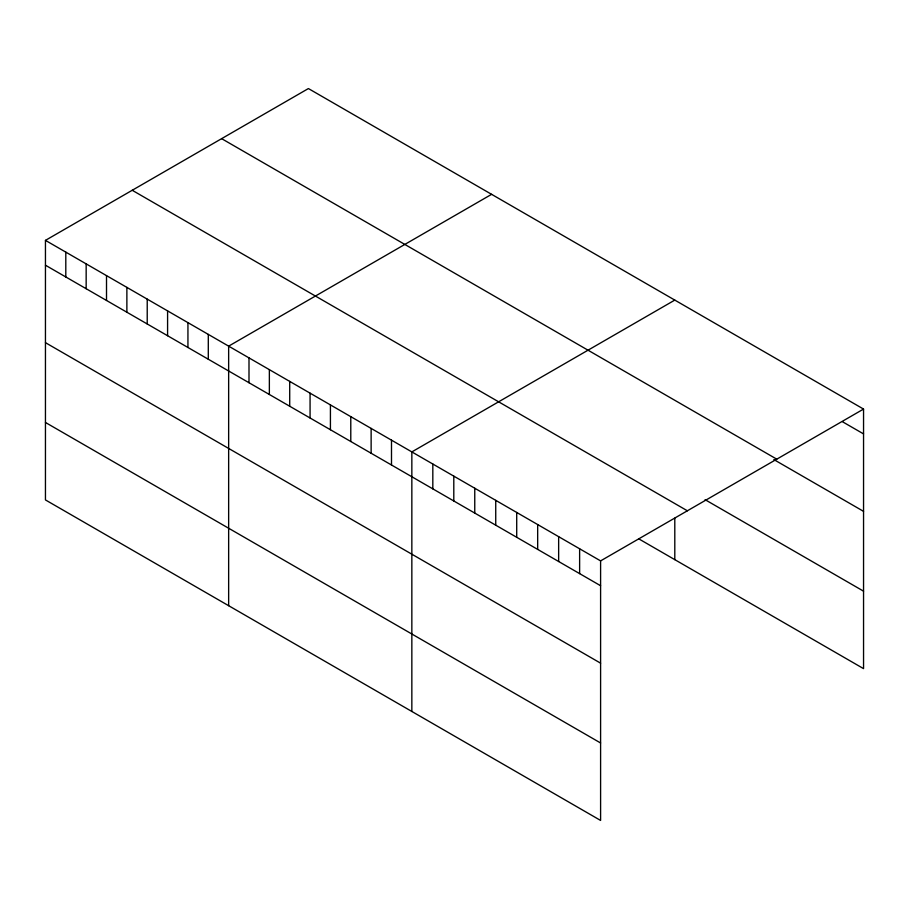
<?xml version="1.0" encoding="UTF-8"?>
<svg xmlns="http://www.w3.org/2000/svg" width="909" height="909" viewBox="0 0 909 909"><rect width="100%" height="100%" fill="white"/><g stroke="black" fill="none" stroke-linecap="round" stroke-linejoin="round"><path stroke-width="1.36" d="M45.45 240.374L600.599 560.887L600.599 820.441L45.45 499.927L45.45 240.374L308.401 88.559L863.55 409.073L863.55 668.626L638.879 538.912M491.599 194.333L228.648 346.147L228.648 605.701M674.796 300.095L411.845 451.909L411.845 711.463M600.599 560.887L863.55 409.073M842.575 421.799L863.55 433.9M221.626 138.657L776.775 459.17M773.832 459.568L863.55 511.358M705.089 499.677L863.55 591.168M132.225 190.276L687.374 510.79M45.45 265.212L600.599 585.726M45.45 342.67L600.599 663.172M45.45 422.469L600.599 742.983M674.796 518.153L674.796 559.649M579.624 548.775L579.624 573.613M558.649 536.674L558.649 561.501M537.673 524.561L537.673 549.4M516.71 512.449L516.71 537.287M495.735 500.348L495.735 525.175M474.759 488.235L474.759 513.074M453.796 476.134L453.796 500.961M432.82 464.022L432.82 488.86M391.495 440.161L391.495 464.999M371.133 428.412L371.133 453.239M350.783 416.652L350.783 441.49M330.421 404.903L330.421 429.741M310.071 393.154L310.071 417.992M289.71 381.405L289.71 406.232M269.359 369.645L269.359 394.483M248.998 357.896L248.998 382.734M208.297 334.387L208.297 359.225M187.936 322.638L187.936 347.477M167.586 310.889L167.586 335.728M147.224 299.141L147.224 323.968M126.874 287.38L126.874 312.219M106.512 275.632L106.512 300.47M86.162 263.883L86.162 288.71M65.8 252.123L65.8 276.961"/></g></svg>
